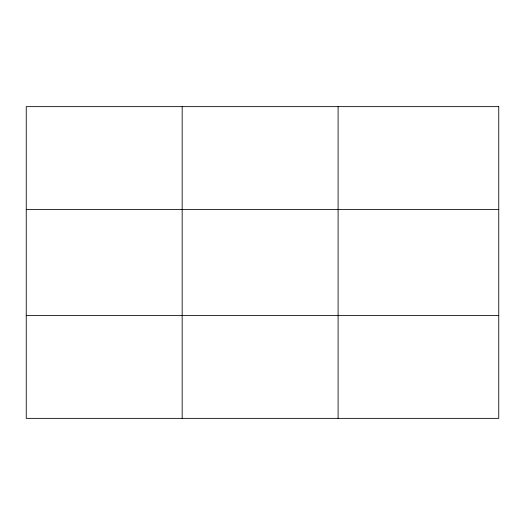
<?xml version="1.0" encoding="UTF-8"?>
<svg xmlns="http://www.w3.org/2000/svg" width="525" height="525" viewBox="0 0 525 525"><rect width="100%" height="100%" fill="white"/><g stroke="black" fill="none" stroke-linecap="round" stroke-linejoin="round"><path stroke-width="0.79" d="M182.175 106.641L182.175 418.359M26.25 209.508L498.75 209.508M26.25 315.492L498.75 315.492M338.1 106.641L338.1 418.359M498.75 106.641L498.75 418.359L26.25 418.359L26.25 106.641L498.75 106.641"/></g></svg>
